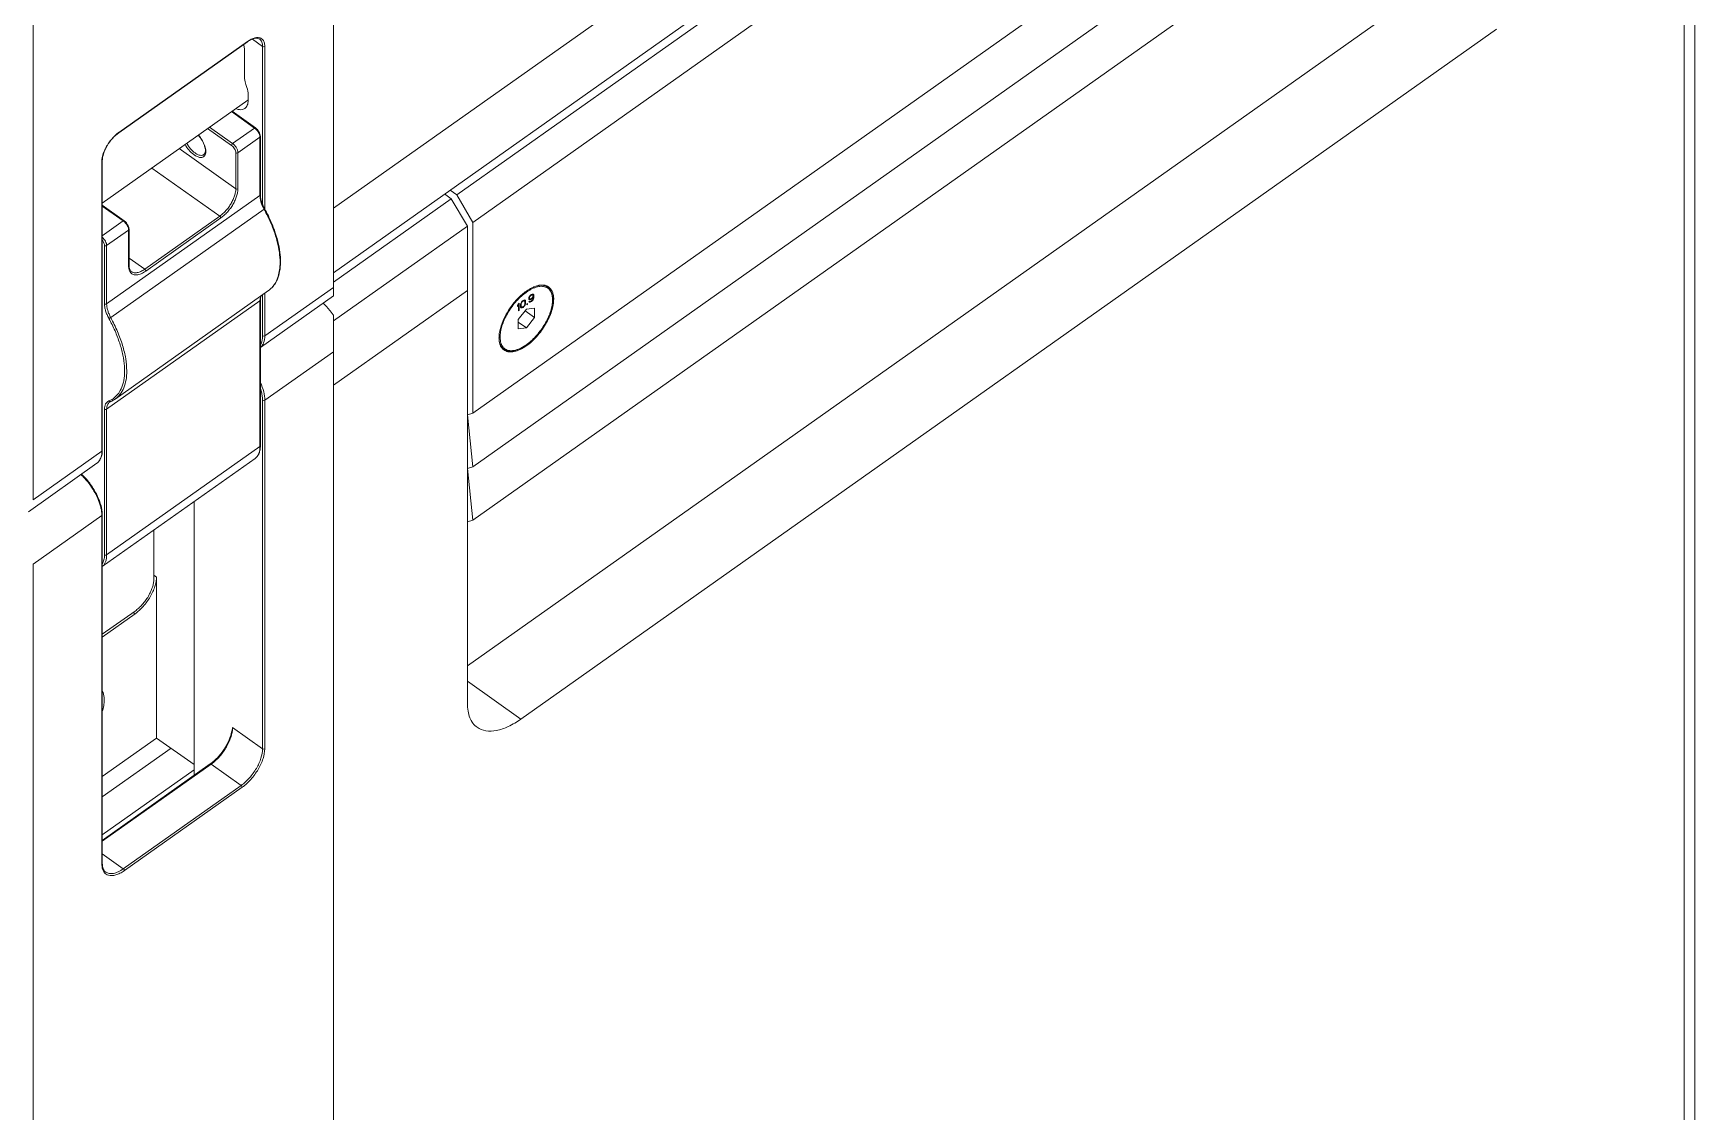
# Model space of a CAD drawing. Header units: millimetres. Extents: x 0 to 9253, y 0 to 2730.
# Drawn here: x 5356.2 to 5575.4, y 1367.4 to 1509.6 of the extents above; entities that cross this region are included whole.
import ezdxf

# ---------------------------------------------------------------- set-up
doc = ezdxf.new("R2010")
doc.units = ezdxf.units.MM
doc.layers.get('0').update_dxf_attribs({"lineweight": 13})

msp = doc.modelspace()

# ---------------------------------------------------------------- linework, layer by layer
at = {"color": 7, "linetype": 'Continuous'}
for p, q in [((5395.84, 1838.04), (5395.84, 1475)), ((5356.25, 1805.21), (5356.25, 1448.12)), ((5574.03, 1612.55), (5395.84, 1486.55)), ((5574.03, 1604.06), (5395.84, 1478.06)), ((5575.45, 1599.46), (5575.45, 1236.72)), ((5575.45, 1599.46), (5575.45, 1236.72)), ((5412.11, 1488.32), (5553.53, 1588.32)), ((5574.03, 1238.48), (5574.03, 1589.21)), ((5574.03, 1246.97), (5574.03, 1589.21)), ((5414.23, 1484.7), (5555.65, 1584.7)), ((5414.23, 1459.52), (5555.65, 1559.52)), ((5414.23, 1452.46), (5555.65, 1552.46)), ((5414.23, 1445.4), (5555.65, 1545.4)), ((5413.52, 1426.19), (5540.8, 1516.19)), ((5367.53, 1496.51), (5384.5, 1508.51)), ((5367.56, 1496.57), (5384.53, 1508.57)), ((5386.51, 1507.91), (5385.16, 1508.86)), ((5549.29, 1510.19), (5420.59, 1419.19)), ((5384.11, 1503.87), (5384.11, 1507.48)), ((5386.51, 1487.05), (5386.51, 1507.91)), ((5386.79, 1507.91), (5386.79, 1486.47)), ((5365.36, 1487.25), (5384.56, 1500.83)), ((5384.6, 1501.48), (5384.6, 1500.77)), ((5379.49, 1497.25), (5382.55, 1495.09)), ((5385.45, 1497.14), (5382.39, 1499.3)), ((5382.47, 1499.35), (5385.56, 1497.16)), ((5382.41, 1494.85), (5379.25, 1497.08)), ((5382.55, 1495.09), (5385.45, 1497.14)), ((5386.16, 1495.93), (5383.26, 1493.88)), ((5386.15, 1496.05), (5386.12, 1496.17)), ((5386.16, 1495.93), (5386.15, 1496.05)), ((5386.16, 1488.24), (5386.16, 1495.93)), ((5386.21, 1496.03), (5386.21, 1488.34)), ((5365.36, 1492.81), (5365.36, 1454.62)), ((5375.5, 1494.42), (5382.97, 1489.14)), ((5382.97, 1489.14), (5382.97, 1493.88)), ((5383.26, 1493.88), (5383.26, 1489.14)), ((5365.3, 1454.52), (5365.3, 1492.71)), ((5380.85, 1485.52), (5371.88, 1491.86)), ((5411.4, 1487.82), (5410.52, 1488.44)), ((5411.23, 1488.94), (5412.11, 1488.32)), ((5368.24, 1484.91), (5365.36, 1486.95)), ((5368.12, 1484.89), (5365.36, 1486.85)), ((5365.93, 1473.94), (5386.16, 1488.24)), ((5366.47, 1472.14), (5386.7, 1486.44)), ((5411.4, 1487.82), (5395.84, 1476.82)), ((5413.52, 1484.2), (5411.4, 1487.82)), ((5412.11, 1488.32), (5414.23, 1484.7)), ((5365.36, 1482.93), (5368.12, 1484.89)), ((5370.95, 1478.52), (5380.85, 1485.52)), ((5380.99, 1485.28), (5371.09, 1478.28)), ((5413.52, 1484.2), (5395.84, 1471.7)), ((5413.52, 1484.2), (5413.52, 1475.71)), ((5414.23, 1484.7), (5414.23, 1459.52)), ((5368.83, 1483.68), (5365.93, 1481.63)), ((5368.82, 1483.8), (5368.8, 1483.92)), ((5368.83, 1483.68), (5368.82, 1483.8)), ((5368.83, 1478.94), (5368.83, 1483.68)), ((5368.89, 1479.04), (5368.89, 1483.78)), ((5365.65, 1473.94), (5365.65, 1481.63)), ((5365.93, 1481.63), (5365.93, 1473.94)), ((5368.89, 1479.98), (5370.95, 1478.52)), ((5387.28, 1475.7), (5367.06, 1461.4)), ((5386.79, 1469.72), (5395.84, 1476.12)), ((5386.79, 1475.35), (5386.79, 1469.72)), ((5395.84, 1463.21), (5413.52, 1475.71)), ((5395.84, 1463.21), (5413.52, 1475.71)), ((5413.52, 1421.26), (5413.52, 1475.71)), ((5424.12, 1476.15), (5424.06, 1476.19)), ((5386.16, 1474.34), (5365.93, 1460.04)), ((5386.16, 1455.13), (5386.16, 1474.34)), ((5395.84, 1475), (5386.21, 1468.19)), ((5386.21, 1474.44), (5386.21, 1455.23)), ((5386.51, 1469.72), (5386.51, 1475.15)), ((5420.26, 1473.96), (5420.14, 1473.75)), ((5420.14, 1473.59), (5420.26, 1473.81)), ((5420.14, 1473.59), (5420.14, 1473.75)), ((5420.2, 1473.85), (5420.26, 1473.81)), ((5421.3, 1473.24), (5420.24, 1471.88)), ((5420.26, 1473.96), (5420.37, 1474.04)), ((5420.26, 1473.05), (5420.26, 1473.81)), ((5420.3, 1473.18), (5420.26, 1473.15)), ((5420.37, 1473.13), (5420.26, 1473.05)), ((5420.3, 1473.99), (5420.3, 1473.18)), ((5420.3, 1473.18), (5420.37, 1473.13)), ((5420.37, 1474.04), (5420.37, 1473.13)), ((5420.54, 1473.89), (5420.52, 1473.78)), ((5420.52, 1473.61), (5420.52, 1473.78)), ((5420.52, 1473.61), (5420.54, 1473.52)), ((5420.56, 1473.96), (5420.54, 1473.89)), ((5420.54, 1473.52), (5420.56, 1473.48)), ((5420.56, 1473.95), (5420.55, 1473.88)), ((5420.55, 1473.88), (5420.62, 1473.83)), ((5420.55, 1473.88), (5420.55, 1473.74)), ((5420.55, 1473.74), (5420.62, 1473.69)), ((5420.55, 1473.74), (5420.57, 1473.64)), ((5420.6, 1474.07), (5420.56, 1473.96)), ((5420.56, 1473.48), (5420.6, 1473.43)), ((5420.57, 1473.64), (5420.64, 1473.59)), ((5420.57, 1473.64), (5420.64, 1473.58)), ((5420.59, 1473.46), (5420.57, 1473.46)), ((5420.58, 1474), (5420.64, 1473.96)), ((5420.68, 1473.47), (5420.59, 1473.46)), ((5420.59, 1473.46), (5420.66, 1473.41)), ((5420.66, 1474.17), (5420.6, 1474.07)), ((5420.6, 1473.43), (5420.66, 1473.41)), ((5420.62, 1473.83), (5420.64, 1473.96)), ((5420.62, 1473.83), (5420.62, 1473.69)), ((5420.64, 1473.59), (5420.62, 1473.69)), ((5420.64, 1473.96), (5420.71, 1474.13)), ((5420.71, 1473.53), (5420.64, 1473.59)), ((5420.64, 1473.58), (5420.71, 1473.53)), ((5420.75, 1474.29), (5420.66, 1474.17)), ((5420.66, 1474.17), (5420.71, 1474.13)), ((5420.66, 1473.41), (5420.75, 1473.42)), ((5420.79, 1473.53), (5420.68, 1473.47)), ((5420.68, 1473.47), (5420.75, 1473.42)), ((5420.71, 1474.13), (5420.77, 1474.21)), ((5420.77, 1473.53), (5420.71, 1473.53)), ((5420.72, 1474.25), (5420.77, 1474.21)), ((5420.87, 1474.39), (5420.75, 1474.29)), ((5420.75, 1473.42), (5420.87, 1473.48)), ((5420.77, 1474.21), (5420.87, 1474.29)), ((5420.87, 1473.58), (5420.77, 1473.53)), ((5420.83, 1473.56), (5420.79, 1473.53)), ((5420.79, 1473.53), (5420.87, 1473.48)), ((5420.8, 1474.34), (5420.87, 1474.29)), ((5420.89, 1474.39), (5420.84, 1474.36)), ((5420.98, 1474.45), (5420.87, 1474.39)), ((5420.87, 1474.29), (5420.96, 1474.34)), ((5420.96, 1473.66), (5420.87, 1473.58)), ((5420.87, 1473.48), (5420.98, 1473.58)), ((5420.95, 1474.39), (5420.89, 1474.39)), ((5420.89, 1474.39), (5420.96, 1474.34)), ((5420.92, 1473.62), (5420.98, 1473.58)), ((5420.95, 1474.39), (5421.02, 1474.34)), ((5420.96, 1474.34), (5421.02, 1474.34)), ((5421.02, 1473.74), (5420.96, 1473.66)), ((5421.07, 1474.46), (5420.98, 1474.45)), ((5420.98, 1473.58), (5421.07, 1473.71)), ((5421.02, 1474.34), (5421.09, 1474.28)), ((5421.09, 1473.91), (5421.02, 1473.74)), ((5421.02, 1473.74), (5421.07, 1473.71)), ((5421.13, 1474.44), (5421.07, 1474.46)), ((5421.07, 1473.85), (5421.13, 1473.8)), ((5421.07, 1473.71), (5421.13, 1473.8)), ((5421.09, 1474.46), (5421.1, 1474.44)), ((5421.09, 1474.28), (5421.11, 1474.18)), ((5421.11, 1474.04), (5421.09, 1473.91)), ((5421.1, 1474.44), (5421.17, 1474.39)), ((5421.1, 1474.44), (5421.12, 1474.4)), ((5421.12, 1474.03), (5421.1, 1473.97)), ((5421.1, 1473.96), (5421.17, 1473.91)), ((5421.11, 1474.04), (5421.11, 1474.18)), ((5421.12, 1474.4), (5421.19, 1474.35)), ((5421.12, 1474.4), (5421.14, 1474.31)), ((5421.14, 1474.14), (5421.12, 1474.03)), ((5421.12, 1474.03), (5421.19, 1473.98)), ((5421.17, 1474.39), (5421.13, 1474.44)), ((5421.13, 1473.8), (5421.17, 1473.91)), ((5421.14, 1474.31), (5421.21, 1474.26)), ((5421.14, 1474.31), (5421.14, 1474.14)), ((5421.14, 1474.14), (5421.21, 1474.09)), ((5421.19, 1474.35), (5421.17, 1474.39)), ((5421.17, 1473.91), (5421.19, 1473.98)), ((5421.21, 1474.26), (5421.19, 1474.35)), ((5421.19, 1473.98), (5421.21, 1474.09)), ((5421.21, 1474.26), (5421.21, 1474.09)), ((5422.36, 1473.38), (5421.3, 1473.24)), ((5421.36, 1473.93), (5421.45, 1473.99)), ((5421.36, 1473.83), (5421.36, 1473.93)), ((5421.45, 1473.9), (5421.36, 1473.83)), ((5421.38, 1473.95), (5421.45, 1473.9)), ((5421.45, 1473.99), (5421.45, 1473.9)), ((5421.64, 1474.79), (5421.61, 1474.66)), ((5421.61, 1474.59), (5421.61, 1474.66)), ((5421.61, 1474.59), (5421.64, 1474.52)), ((5421.63, 1474.74), (5421.63, 1474.72)), ((5421.63, 1474.72), (5421.7, 1474.67)), ((5421.63, 1474.72), (5421.65, 1474.68)), ((5421.7, 1474.91), (5421.64, 1474.79)), ((5421.64, 1474.76), (5421.7, 1474.71)), ((5421.73, 1474.54), (5421.64, 1474.53)), ((5421.64, 1474.52), (5421.7, 1474.48)), ((5421.64, 1474.24), (5421.74, 1474.31)), ((5421.64, 1474.24), (5421.66, 1474.2)), ((5421.65, 1474.68), (5421.72, 1474.63)), ((5421.65, 1474.68), (5421.69, 1474.65)), ((5421.66, 1474.82), (5421.72, 1474.78)), ((5421.75, 1474.22), (5421.66, 1474.21)), ((5421.66, 1474.2), (5421.72, 1474.16)), ((5421.69, 1474.65), (5421.76, 1474.6)), ((5421.8, 1475.03), (5421.7, 1474.91)), ((5421.7, 1474.91), (5421.76, 1474.87)), ((5421.7, 1474.71), (5421.72, 1474.78)), ((5421.7, 1474.71), (5421.7, 1474.67)), ((5421.72, 1474.63), (5421.7, 1474.67)), ((5421.7, 1474.48), (5421.8, 1474.49)), ((5421.72, 1474.78), (5421.76, 1474.87)), ((5421.76, 1474.6), (5421.72, 1474.63)), ((5421.72, 1474.16), (5421.82, 1474.17)), ((5421.82, 1474.59), (5421.73, 1474.54)), ((5421.73, 1474.54), (5421.8, 1474.49)), ((5421.78, 1474.28), (5421.74, 1474.31)), ((5421.84, 1474.27), (5421.75, 1474.22)), ((5421.75, 1474.22), (5421.82, 1474.17)), ((5421.76, 1474.99), (5421.82, 1474.95)), ((5421.76, 1474.87), (5421.82, 1474.95)), ((5421.82, 1474.6), (5421.76, 1474.6)), ((5421.83, 1474.28), (5421.78, 1474.28)), ((5421.89, 1475.12), (5421.8, 1475.03)), ((5421.8, 1474.49), (5421.89, 1474.54)), ((5421.82, 1475.05), (5421.87, 1475.01)), ((5421.82, 1474.95), (5421.87, 1475.01)), ((5421.87, 1474.62), (5421.82, 1474.6)), ((5421.86, 1474.62), (5421.82, 1474.59)), ((5421.82, 1474.59), (5421.89, 1474.54)), ((5421.82, 1474.17), (5421.91, 1474.22)), ((5421.89, 1474.3), (5421.83, 1474.28)), ((5421.88, 1474.3), (5421.84, 1474.27)), ((5421.84, 1474.27), (5421.91, 1474.22)), ((5422.01, 1475.1), (5421.87, 1475.01)), ((5421.87, 1474.62), (5422.01, 1474.71)), ((5421.89, 1475.12), (5421.99, 1475.18)), ((5421.99, 1474.6), (5421.89, 1474.54)), ((5421.89, 1474.3), (5422.01, 1474.38)), ((5421.99, 1474.27), (5421.91, 1474.22)), ((5421.92, 1474.65), (5421.99, 1474.6)), ((5421.92, 1474.32), (5421.99, 1474.27)), ((5421.99, 1475.17), (5421.94, 1475.15)), ((5421.94, 1475.15), (5422.01, 1475.1)), ((5422.08, 1475.23), (5421.99, 1475.18)), ((5422.05, 1475.17), (5421.99, 1475.17)), ((5421.99, 1475.17), (5422.06, 1475.12)), ((5421.99, 1474.6), (5422.08, 1474.69)), ((5421.99, 1474.27), (5422.08, 1474.36)), ((5422.01, 1475.1), (5422.06, 1475.12)), ((5422.06, 1474.77), (5422.01, 1474.71)), ((5422.06, 1474.44), (5422.01, 1474.38)), ((5422.02, 1474.73), (5422.08, 1474.69)), ((5422.02, 1474.4), (5422.08, 1474.36)), ((5422.05, 1475.17), (5422.12, 1475.12)), ((5422.06, 1475.12), (5422.12, 1475.12)), ((5422.12, 1474.85), (5422.06, 1474.77)), ((5422.12, 1474.52), (5422.06, 1474.44)), ((5422.18, 1475.24), (5422.08, 1475.23)), ((5422.08, 1474.69), (5422.2, 1474.85)), ((5422.08, 1474.36), (5422.18, 1474.48)), ((5422.12, 1475.12), (5422.16, 1475.09)), ((5422.16, 1474.94), (5422.12, 1474.85)), ((5422.16, 1474.61), (5422.12, 1474.52)), ((5422.12, 1474.52), (5422.18, 1474.48)), ((5422.14, 1474.89), (5422.2, 1474.85)), ((5422.16, 1475.09), (5422.18, 1475.05)), ((5422.18, 1475.01), (5422.16, 1474.94)), ((5422.18, 1474.68), (5422.16, 1474.61)), ((5422.17, 1475.24), (5422.2, 1475.18)), ((5422.17, 1474.65), (5422.23, 1474.6)), ((5422.23, 1475.2), (5422.18, 1475.24)), ((5422.18, 1475.01), (5422.18, 1475.05)), ((5422.2, 1474.81), (5422.18, 1474.68)), ((5422.2, 1474.78), (5422.18, 1474.71)), ((5422.18, 1474.48), (5422.23, 1474.6)), ((5422.2, 1475.18), (5422.27, 1475.13)), ((5422.2, 1475.18), (5422.22, 1475.06)), ((5422.22, 1474.93), (5422.2, 1474.78)), ((5422.2, 1474.81), (5422.2, 1474.85)), ((5422.2, 1474.78), (5422.27, 1474.73)), ((5422.22, 1475.06), (5422.29, 1475.01)), ((5422.22, 1475.06), (5422.22, 1474.93)), ((5422.22, 1474.93), (5422.29, 1474.88)), ((5422.27, 1475.13), (5422.23, 1475.2)), ((5422.23, 1474.6), (5422.27, 1474.73)), ((5422.29, 1475.01), (5422.27, 1475.13)), ((5422.27, 1474.73), (5422.29, 1474.88)), ((5422.29, 1475.01), (5422.29, 1474.88)), ((5422.36, 1473.38), (5422.36, 1472.16)), ((5395.84, 1472.46), (5395.84, 1109.42)), ((5395.84, 1472.46), (5395.84, 1109.42)), ((5420.24, 1470.66), (5420.24, 1471.88)), ((5420.24, 1471.54), (5421.3, 1470.79)), ((5421.13, 1473.03), (5422.36, 1472.16)), ((5421.3, 1470.79), (5422.36, 1472.16)), ((5420.24, 1470.66), (5421.3, 1470.79)), ((5395.84, 1467.63), (5386.79, 1461.23)), ((5418.34, 1467.99), (5418.28, 1468.03)), ((5365.65, 1440.83), (5365.65, 1460.04)), ((5365.93, 1460.04), (5365.93, 1440.83)), ((5386.51, 1415.27), (5386.51, 1461.23)), ((5386.79, 1415.27), (5386.79, 1461.23)), ((5414.23, 1459.52), (5413.52, 1459.32)), ((5413.52, 1459.32), (5414.23, 1452.46)), ((5356.25, 1448.12), (5365.3, 1454.52)), ((5385.51, 1453.54), (5365.36, 1439.29)), ((5365.93, 1440.83), (5386.16, 1455.13)), ((5364.65, 1452.94), (5355.6, 1446.54)), ((5414.23, 1452.46), (5413.52, 1452.25)), ((5413.52, 1452.25), (5414.23, 1445.4)), ((5377.46, 1447.85), (5377.46, 1411.75)), ((5365.3, 1446.03), (5356.25, 1439.63)), ((5365.3, 1400.07), (5365.3, 1446.03)), ((5365.36, 1400.17), (5365.36, 1446.13)), ((5414.23, 1445.4), (5413.52, 1445.19)), ((5372.16, 1444.1), (5372.16, 1437.65)), ((5356.25, 1439.63), (5356.25, 1082.54)), ((5356.25, 1439.63), (5356.25, 1082.54)), ((5372.16, 1438.15), (5372.51, 1437.9)), ((5372.51, 1416.69), (5372.51, 1437.9)), ((5369.68, 1433.43), (5365.36, 1430.37)), ((5365.36, 1430.01), (5369.68, 1433.07)), ((5369.68, 1433.07), (5369.43, 1433.25)), ((5413.52, 1424.19), (5420.59, 1419.19)), ((5372.51, 1416.69), (5365.36, 1411.63)), ((5372.51, 1416.69), (5377.46, 1413.19)), ((5382.55, 1418.07), (5386.51, 1415.27)), ((5374.43, 1415.33), (5365.36, 1408.92)), ((5379.61, 1413.27), (5365.36, 1403.19)), ((5379.72, 1413.24), (5365.36, 1403.08)), ((5365.36, 1403.92), (5377.46, 1412.48)), ((5379.72, 1413.24), (5383.68, 1410.44)), ((5368.12, 1399.44), (5383.68, 1410.44)), ((5368.27, 1399.2), (5383.82, 1410.2)), ((5365.36, 1401.4), (5368.12, 1399.44))]:
    msp.add_line(p, q, dxfattribs=at)
for centre, radius, start, end in [((5384.65, 1496.01), 1.39, 51.5287, 54.6815), ((5384.56, 1495.9), 1.53, 49.1041, 51.528), ((5367.64, 1492.71), 2.34, 177.5332, 179.9788), ((5379.05, 1495.85), 2.75, 234.7268, 237.1111), ((5379.05, 1495.89), 2.5, 234.7268, 237.1111), ((5391.63, 1489.14), 5.62, 208.3335, 208.7004), ((5367.32, 1483.76), 1.39, 51.5287, 54.6815), ((5367.24, 1483.65), 1.53, 49.1041, 51.528), ((5369.77, 1478.63), 0.879, 216.2518, 219.8854), ((5385.58, 1478.11), 2.95, 305.2697, 312.1332), ((5385.53, 1478.16), 3.02, 312.1387, 316.4362), ((5385.47, 1478.21), 3.1, 316.4328, 319.191), ((5425, 1470.24), 6.41, 123.4963, 126.9462), ((5423.88, 1472.41), 4.09, 112.2996, 113.5843), ((5423.31, 1475.12), 1.31, 65.2393, 66.982), ((5423.32, 1475.15), 1.27, 59.8032, 65.2587), ((5423.33, 1475.17), 1.25, 54.7383, 59.7998), ((5423.39, 1475.13), 1.25, 54.7342, 58.0348), ((5423.11, 1475.35), 1.33, 41.6923, 44.0033), ((5423.42, 1475.01), 1.23, 47.9868, 56.8574), ((5423.09, 1475.33), 1.37, 38.8292, 41.6887), ((5423.02, 1475.27), 1.45, 31.9349, 38.7796), ((5388.18, 1474.34), 2.02, 177.0616, 180.0123), ((5388.65, 1467.76), 8.58, 45.1255, 47.0873), ((5421.33, 1474.47), 3.44, 359.9994, 0.4593), ((5421.44, 1469.47), 3.74, 177.6256, 179.9808), ((5421.27, 1469.57), 3.44, 179.9994, 180.4593), ((5418.76, 1469.19), 1.33, 243.4058, 247.4692), ((5419.11, 1468.91), 1.3, 224.4256, 230.4894), ((5419.07, 1469.01), 1.26, 227.9788, 234.7199), ((5418.78, 1469.23), 1.37, 247.4674, 250.4651), ((5419.09, 1468.9), 1.28, 230.5033, 234.7481), ((5418.79, 1469.27), 1.41, 250.4682, 253.68), ((5419.11, 1469.08), 1.34, 234.7628, 243.3431), ((5419.1, 1468.9), 1.28, 234.7541, 239.3231), ((5419.18, 1469.02), 1.23, 227.9868, 236.8574), ((5418.81, 1469.33), 1.47, 253.6865, 257.1141), ((5384.78, 1454.57), 1.26, 305.2726, 312.2107), ((5356.61, 1445.07), 8.7, 44.0928, 47.1254)]:
    msp.add_arc(centre, radius, start, end, dxfattribs=at)
for points, knots in [([(5384.11, 1507.48), (5384.11, 1507.54), (5384.1, 1507.77), (5384.06, 1507.99), (5384.02, 1508.16)], [0, 0, 0, 0, 0.233893, 1, 1, 1, 1]), ([(5384.83, 1508.71), (5384.8, 1508.7), (5384.69, 1508.63), (5384.58, 1508.56), (5384.5, 1508.51)], [0, 0, 0, 0, 0.241421, 1, 1, 1, 1]), ([(5384.5, 1508.51), (5384.51, 1508.51), (5384.53, 1508.53), (5384.53, 1508.55), (5384.53, 1508.57)], [0, 0, 0, 0, 0.221722, 1, 1, 1, 1]), ([(5384.89, 1508.79), (5384.86, 1508.78), (5384.74, 1508.71), (5384.62, 1508.63), (5384.53, 1508.57)], [0, 0, 0, 0, 0.242417, 1, 1, 1, 1]), ([(5386.12, 1508.86), (5386.05, 1508.9), (5385.88, 1508.98), (5385.57, 1508.98), (5385.21, 1508.9), (5384.96, 1508.78), (5384.83, 1508.71)], [0, 0, 0, 0, 0.18402, 0.403585, 0.675132, 1, 1, 1, 1]), ([(5385.56, 1509.05), (5385.5, 1509.04), (5385.27, 1508.98), (5385.05, 1508.88), (5384.89, 1508.79)], [0, 0, 0, 0, 0.229867, 1, 1, 1, 1]), ([(5386.79, 1507.91), (5386.79, 1508.09), (5386.75, 1508.44), (5386.5, 1508.88), (5386.05, 1509.1), (5385.72, 1509.08), (5385.56, 1509.05)], [0, 0, 0, 0, 0.283787, 0.51903, 0.742668, 1, 1, 1, 1]), ([(5386.51, 1507.91), (5386.51, 1508.1), (5386.47, 1508.46), (5386.25, 1508.76), (5386.12, 1508.86)], [0, 0, 0, 0, 0.549675, 1, 1, 1, 1]), ([(5384.34, 1502.73), (5384.3, 1502.83), (5384.18, 1503.2), (5384.11, 1503.59), (5384.11, 1503.87)], [0, 0, 0, 0, 0.274049, 1, 1, 1, 1]), ([(5384.6, 1501.48), (5384.6, 1501.57), (5384.57, 1502), (5384.46, 1502.42), (5384.34, 1502.73)], [0, 0, 0, 0, 0.225319, 1, 1, 1, 1]), ([(5382.97, 1499.7), (5383.19, 1499.61), (5383.51, 1499.53), (5383.93, 1499.59), (5384.1, 1499.67), (5384.17, 1499.73)], [0, 0, 0, 0, 0.550537, 0.783193, 1, 1, 1, 1]), ([(5384.17, 1499.73), (5384.31, 1499.83), (5384.55, 1500.16), (5384.6, 1500.56), (5384.6, 1500.77)], [0, 0, 0, 0, 0.450426, 1, 1, 1, 1]), ([(5385.45, 1497.14), (5385.46, 1497.15), (5385.48, 1497.16), (5385.51, 1497.17), (5385.54, 1497.17), (5385.56, 1497.16), (5385.56, 1497.16)], [0, 0, 0, 0, 0.31177, 0.580002, 0.804315, 1, 1, 1, 1]), ([(5367.53, 1496.51), (5367.23, 1496.29), (5366.65, 1495.76), (5365.97, 1494.81), (5365.5, 1493.82), (5365.36, 1493.12), (5365.36, 1492.81)], [0, 0, 0, 0, 0.254192, 0.527093, 0.785792, 1, 1, 1, 1]), ([(5366.53, 1495.59), (5366.42, 1495.47), (5366.03, 1494.95), (5365.71, 1494.36), (5365.54, 1493.91)], [0, 0, 0, 0, 0.255588, 1, 1, 1, 1]), ([(5367.2, 1496.29), (5367.14, 1496.23), (5366.9, 1496.02), (5366.68, 1495.78), (5366.53, 1495.59)], [0, 0, 0, 0, 0.243052, 1, 1, 1, 1]), ([(5367.56, 1496.57), (5367.53, 1496.55), (5367.41, 1496.46), (5367.29, 1496.36), (5367.2, 1496.29)], [0, 0, 0, 0, 0.24329, 1, 1, 1, 1]), ([(5367.56, 1496.57), (5367.56, 1496.56), (5367.56, 1496.54), (5367.55, 1496.52), (5367.53, 1496.51)], [0, 0, 0, 0, 0.292535, 1, 1, 1, 1]), ([(5376.28, 1494.98), (5376.43, 1494.7), (5376.69, 1494.31), (5377.11, 1493.88), (5377.34, 1493.69), (5377.46, 1493.61)], [0, 0, 0, 0, 0.514576, 0.765262, 1, 1, 1, 1]), ([(5376.51, 1495.14), (5376.64, 1494.88), (5376.89, 1494.51), (5377.28, 1494.1), (5377.49, 1493.92), (5377.6, 1493.85)], [0, 0, 0, 0, 0.513966, 0.765058, 1, 1, 1, 1]), ([(5378, 1496.19), (5378.11, 1496.08), (5378.31, 1495.84), (5378.56, 1495.44), (5378.76, 1495.04), (5378.89, 1494.65), (5378.96, 1494.3), (5378.96, 1494.03), (5378.92, 1493.86), (5378.87, 1493.76), (5378.82, 1493.68), (5378.78, 1493.64), (5378.75, 1493.63)], [0, 0, 0, 0, 0.162745, 0.326409, 0.484147, 0.629431, 0.756397, 0.860267, 0.902882, 0.939574, 0.971346, 1, 1, 1, 1]), ([(5378.92, 1493.59), (5379, 1493.75), (5379.03, 1494.05), (5378.98, 1494.45), (5378.88, 1494.81), (5378.73, 1495.17), (5378.47, 1495.66), (5378.21, 1496), (5378.02, 1496.21)], [0, 0, 0, 0, 0.184564, 0.298422, 0.425253, 0.5625, 0.706753, 1, 1, 1, 1]), ([(5382.41, 1494.85), (5382.41, 1494.87), (5382.42, 1494.91), (5382.46, 1495), (5382.51, 1495.06), (5382.55, 1495.09)], [0, 0, 0, 0, 0.218266, 0.476673, 1, 1, 1, 1]), ([(5382.55, 1495.09), (5382.65, 1495.02), (5382.84, 1494.84), (5383.06, 1494.54), (5383.19, 1494.26), (5383.25, 1494.03), (5383.26, 1493.93), (5383.26, 1493.88)], [0, 0, 0, 0, 0.253534, 0.524315, 0.78182, 0.897195, 1, 1, 1, 1]), ([(5386.21, 1496.03), (5386.21, 1496.13), (5386.17, 1496.35), (5386.03, 1496.65), (5385.83, 1496.94), (5385.66, 1497.09), (5385.56, 1497.16)], [0, 0, 0, 0, 0.227808, 0.482521, 0.747686, 1, 1, 1, 1]), ([(5386.12, 1496.17), (5386.1, 1496.25), (5386.04, 1496.42), (5385.91, 1496.65), (5385.75, 1496.86), (5385.63, 1496.99), (5385.56, 1497.05)], [0, 0, 0, 0, 0.235921, 0.490549, 0.749978, 1, 1, 1, 1]), ([(5386.21, 1496.03), (5386.21, 1496.01), (5386.2, 1495.97), (5386.17, 1495.94), (5386.16, 1495.93)], [0, 0, 0, 0, 0.471076, 1, 1, 1, 1]), ([(5365.54, 1493.91), (5365.51, 1493.81), (5365.39, 1493.46), (5365.31, 1493.08), (5365.3, 1492.81)], [0, 0, 0, 0, 0.271007, 1, 1, 1, 1]), ([(5365.36, 1492.81), (5365.36, 1492.78), (5365.34, 1492.74), (5365.31, 1492.71), (5365.3, 1492.71)], [0, 0, 0, 0, 0.724037, 1, 1, 1, 1]), ([(5377.55, 1493.54), (5377.69, 1493.45), (5377.9, 1493.34), (5378.19, 1493.26), (5378.38, 1493.25), (5378.56, 1493.27), (5378.71, 1493.34), (5378.83, 1493.45), (5378.89, 1493.54), (5378.92, 1493.59)], [0, 0, 0, 0, 0.315956, 0.452334, 0.574748, 0.685729, 0.789611, 0.8923, 1, 1, 1, 1]), ([(5377.69, 1493.79), (5377.79, 1493.72), (5377.98, 1493.62), (5378.27, 1493.53), (5378.5, 1493.52), (5378.66, 1493.57), (5378.72, 1493.61), (5378.75, 1493.63)], [0, 0, 0, 0, 0.308741, 0.574428, 0.799581, 0.901573, 1, 1, 1, 1]), ([(5382.41, 1494.85), (5382.49, 1494.79), (5382.64, 1494.65), (5382.81, 1494.41), (5382.94, 1494.15), (5382.97, 1493.96), (5382.97, 1493.88)], [0, 0, 0, 0, 0.253701, 0.524646, 0.782308, 1, 1, 1, 1]), ([(5380.85, 1485.52), (5381, 1485.62), (5381.28, 1485.85), (5381.68, 1486.25), (5382.04, 1486.7), (5382.36, 1487.19), (5382.62, 1487.69), (5382.82, 1488.2), (5382.94, 1488.68), (5382.97, 1488.99), (5382.97, 1489.14)], [0, 0, 0, 0, 0.122837, 0.253629, 0.388777, 0.524463, 0.656785, 0.782079, 0.897247, 1, 1, 1, 1]), ([(5380.99, 1485.28), (5381.15, 1485.39), (5381.45, 1485.63), (5381.87, 1486.06), (5382.26, 1486.54), (5382.6, 1487.06), (5382.88, 1487.6), (5383.09, 1488.13), (5383.22, 1488.65), (5383.26, 1488.98), (5383.26, 1489.14)], [0, 0, 0, 0, 0.122834, 0.253625, 0.388772, 0.524457, 0.656778, 0.782073, 0.897244, 1, 1, 1, 1]), ([(5386.16, 1488.24), (5386.17, 1488.25), (5386.2, 1488.28), (5386.21, 1488.32), (5386.21, 1488.34)], [0, 0, 0, 0, 0.528924, 1, 1, 1, 1]), ([(5386.68, 1486.48), (5386.52, 1486.77), (5386.33, 1487.22), (5386.18, 1487.82), (5386.16, 1488.1), (5386.16, 1488.24)], [0, 0, 0, 0, 0.540191, 0.782291, 1, 1, 1, 1]), ([(5386.21, 1488.34), (5386.21, 1488.2), (5386.24, 1487.91), (5386.35, 1487.46), (5386.53, 1486.99), (5386.68, 1486.68), (5386.77, 1486.52)], [0, 0, 0, 0, 0.212898, 0.454268, 0.718792, 1, 1, 1, 1]), ([(5386.7, 1486.44), (5386.72, 1486.46), (5386.74, 1486.48), (5386.76, 1486.5), (5386.77, 1486.52), (5386.77, 1486.52)], [0, 0, 0, 0, 0.685346, 0.887959, 1, 1, 1, 1]), ([(5387.34, 1485.17), (5387.29, 1485.28), (5387.09, 1485.71), (5386.87, 1486.13), (5386.7, 1486.44)], [0, 0, 0, 0, 0.24746, 1, 1, 1, 1]), ([(5387.43, 1485.21), (5387.37, 1485.32), (5387.17, 1485.76), (5386.94, 1486.2), (5386.77, 1486.52)], [0, 0, 0, 0, 0.247434, 1, 1, 1, 1]), ([(5368.12, 1484.89), (5368.14, 1484.9), (5368.16, 1484.91), (5368.19, 1484.92), (5368.22, 1484.92), (5368.23, 1484.91), (5368.24, 1484.91)], [0, 0, 0, 0, 0.31177, 0.580002, 0.804315, 1, 1, 1, 1]), ([(5368.24, 1484.91), (5368.33, 1484.84), (5368.5, 1484.69), (5368.71, 1484.4), (5368.85, 1484.1), (5368.89, 1483.88), (5368.89, 1483.78)], [0, 0, 0, 0, 0.252325, 0.517493, 0.772203, 1, 1, 1, 1]), ([(5368.8, 1483.92), (5368.78, 1484), (5368.72, 1484.17), (5368.59, 1484.4), (5368.43, 1484.61), (5368.3, 1484.74), (5368.24, 1484.8)], [0, 0, 0, 0, 0.235921, 0.490549, 0.749978, 1, 1, 1, 1]), ([(5380.99, 1485.28), (5380.99, 1485.3), (5380.98, 1485.34), (5380.94, 1485.43), (5380.89, 1485.49), (5380.85, 1485.52)], [0, 0, 0, 0, 0.218267, 0.476674, 1, 1, 1, 1]), ([(5387.28, 1475.7), (5387.41, 1475.79), (5387.65, 1475.99), (5388.08, 1476.47), (5388.5, 1477.22), (5388.8, 1478.27), (5388.9, 1479.48), (5388.81, 1480.8), (5388.53, 1482.23), (5388.07, 1483.72), (5387.66, 1484.71), (5387.43, 1485.21)], [0, 0, 0, 0, 0.045794, 0.0922, 0.189113, 0.295028, 0.412453, 0.542383, 0.684553, 0.837718, 1, 1, 1, 1]), ([(5388.81, 1479.41), (5388.81, 1479.85), (5388.74, 1480.78), (5388.45, 1482.19), (5387.98, 1483.68), (5387.57, 1484.67), (5387.34, 1485.17)], [0, 0, 0, 0, 0.220584, 0.462541, 0.723493, 1, 1, 1, 1]), ([(5365.36, 1482.73), (5365.44, 1482.66), (5365.59, 1482.49), (5365.77, 1482.21), (5365.9, 1481.92), (5365.93, 1481.72), (5365.93, 1481.63)], [0, 0, 0, 0, 0.26403, 0.533783, 0.785643, 1, 1, 1, 1]), ([(5365.36, 1482.34), (5365.44, 1482.23), (5365.55, 1482.05), (5365.63, 1481.8), (5365.65, 1481.69), (5365.65, 1481.63)], [0, 0, 0, 0, 0.541476, 0.786907, 1, 1, 1, 1]), ([(5368.89, 1483.78), (5368.89, 1483.76), (5368.88, 1483.72), (5368.85, 1483.69), (5368.83, 1483.68)], [0, 0, 0, 0, 0.471076, 1, 1, 1, 1]), ([(5368.83, 1478.94), (5368.85, 1478.95), (5368.88, 1478.98), (5368.89, 1479.02), (5368.89, 1479.04)], [0, 0, 0, 0, 0.528924, 1, 1, 1, 1]), ([(5368.83, 1478.94), (5368.83, 1478.86), (5368.84, 1478.7), (5368.89, 1478.42), (5368.98, 1478.22), (5369.06, 1478.11)], [0, 0, 0, 0, 0.281669, 0.541105, 1, 1, 1, 1]), ([(5368.89, 1479.04), (5368.89, 1478.94), (5368.9, 1478.76), (5368.97, 1478.51), (5369.07, 1478.32), (5369.17, 1478.23), (5369.22, 1478.19)], [0, 0, 0, 0, 0.310206, 0.574654, 0.799987, 1, 1, 1, 1]), ([(5369.09, 1478.07), (5369.14, 1478.01), (5369.25, 1477.91), (5369.45, 1477.81), (5369.68, 1477.76), (5369.93, 1477.77), (5370.21, 1477.82), (5370.61, 1477.97), (5370.9, 1478.14), (5371.09, 1478.28)], [0, 0, 0, 0, 0.099154, 0.198469, 0.303127, 0.417252, 0.543398, 0.682767, 1, 1, 1, 1]), ([(5369.22, 1478.19), (5369.27, 1478.16), (5369.38, 1478.1), (5369.56, 1478.05), (5369.77, 1478.04), (5370.07, 1478.07), (5370.49, 1478.22), (5370.79, 1478.41), (5370.95, 1478.52)], [0, 0, 0, 0, 0.096353, 0.196653, 0.304221, 0.421374, 0.688435, 1, 1, 1, 1]), ([(5370.95, 1478.52), (5370.99, 1478.49), (5371.04, 1478.43), (5371.09, 1478.34), (5371.09, 1478.3), (5371.09, 1478.28)], [0, 0, 0, 0, 0.523326, 0.781733, 1, 1, 1, 1]), ([(5387.82, 1476.19), (5387.99, 1476.38), (5388.28, 1476.82), (5388.59, 1477.58), (5388.77, 1478.47), (5388.81, 1479.09), (5388.81, 1479.41)], [0, 0, 0, 0, 0.220192, 0.457152, 0.716155, 1, 1, 1, 1]), ([(5417.83, 1469.57), (5417.83, 1469.68), (5417.85, 1469.92), (5417.91, 1470.41), (5418.07, 1471.06), (5418.38, 1471.86), (5418.79, 1472.66), (5419.28, 1473.44), (5419.85, 1474.16), (5420.47, 1474.82), (5420.92, 1475.2), (5421.15, 1475.37)], [0, 0, 0, 0, 0.049659, 0.102523, 0.217022, 0.341524, 0.473121, 0.608401, 0.743706, 0.875378, 1, 1, 1, 1]), ([(5421.31, 1475.63), (5420.91, 1475.35), (5420.14, 1474.67), (5419.15, 1473.47), (5418.36, 1472.13), (5417.99, 1471.17), (5417.87, 1470.7)], [0, 0, 0, 0, 0.241612, 0.501403, 0.760471, 1, 1, 1, 1]), ([(5422.24, 1476.17), (5422.16, 1476.13), (5421.84, 1475.98), (5421.54, 1475.79), (5421.31, 1475.63)], [0, 0, 0, 0, 0.235975, 1, 1, 1, 1]), ([(5421.46, 1475.59), (5421.59, 1475.68), (5421.83, 1475.83), (5422.21, 1476.01), (5422.57, 1476.15), (5422.92, 1476.24), (5423.26, 1476.27), (5423.56, 1476.25), (5423.85, 1476.18), (5424.01, 1476.1), (5424.09, 1476.05)], [0, 0, 0, 0, 0.159237, 0.308339, 0.446786, 0.574519, 0.692059, 0.800643, 0.902335, 1, 1, 1, 1]), ([(5423.45, 1476.43), (5423.37, 1476.44), (5422.98, 1476.42), (5422.6, 1476.31), (5422.33, 1476.2)], [0, 0, 0, 0, 0.226753, 1, 1, 1, 1]), ([(5422.6, 1476.3), (5422.73, 1476.33), (5423, 1476.39), (5423.39, 1476.41), (5423.75, 1476.35), (5423.96, 1476.25), (5424.06, 1476.19)], [0, 0, 0, 0, 0.283992, 0.541391, 0.777304, 1, 1, 1, 1]), ([(5423.82, 1476.32), (5423.75, 1476.35), (5423.62, 1476.4), (5423.48, 1476.42), (5423.4, 1476.43)], [0, 0, 0, 0, 0.489756, 1, 1, 1, 1]), ([(5423.45, 1476.43), (5423.56, 1476.41), (5423.77, 1476.36), (5423.97, 1476.25), (5424.06, 1476.19)], [0, 0, 0, 0, 0.5083, 1, 1, 1, 1]), ([(5423.85, 1476.37), (5423.82, 1476.38), (5423.69, 1476.41), (5423.55, 1476.43), (5423.45, 1476.43)], [0, 0, 0, 0, 0.242501, 1, 1, 1, 1]), ([(5424.24, 1476.18), (5424.21, 1476.2), (5424.09, 1476.28), (5423.95, 1476.34), (5423.85, 1476.37)], [0, 0, 0, 0, 0.247127, 1, 1, 1, 1]), ([(5424.12, 1476.15), (5424.17, 1476.11), (5424.28, 1476.02), (5424.41, 1475.87), (5424.53, 1475.69), (5424.66, 1475.42), (5424.77, 1475.02), (5424.79, 1474.69), (5424.79, 1474.52)], [0, 0, 0, 0, 0.110975, 0.223412, 0.338896, 0.458755, 0.715402, 1, 1, 1, 1]), ([(5424.91, 1474.57), (5424.91, 1474.74), (5424.88, 1475.07), (5424.76, 1475.53), (5424.55, 1475.91), (5424.35, 1476.11), (5424.24, 1476.18)], [0, 0, 0, 0, 0.289641, 0.548348, 0.781427, 1, 1, 1, 1]), ([(5424.24, 1475.93), (5424.28, 1475.89), (5424.36, 1475.81), (5424.51, 1475.62), (5424.64, 1475.33), (5424.74, 1474.93), (5424.76, 1474.65), (5424.76, 1474.5)], [0, 0, 0, 0, 0.108516, 0.219746, 0.454832, 0.713498, 1, 1, 1, 1]), ([(5365.65, 1473.94), (5365.65, 1473.79), (5365.68, 1473.48), (5365.79, 1473.01), (5365.98, 1472.52), (5366.14, 1472.19), (5366.23, 1472.02)], [0, 0, 0, 0, 0.217279, 0.459237, 0.721976, 1, 1, 1, 1]), ([(5365.93, 1473.94), (5365.93, 1473.8), (5365.96, 1473.51), (5366.07, 1473.07), (5366.24, 1472.6), (5366.39, 1472.3), (5366.47, 1472.14)], [0, 0, 0, 0, 0.217279, 0.459237, 0.721976, 1, 1, 1, 1]), ([(5386.16, 1474.45), (5386.16, 1474.5), (5386.18, 1474.69), (5386.23, 1474.87), (5386.29, 1475)], [0, 0, 0, 0, 0.272898, 1, 1, 1, 1]), ([(5386.21, 1474.44), (5386.21, 1474.42), (5386.2, 1474.38), (5386.17, 1474.35), (5386.16, 1474.34)], [0, 0, 0, 0, 0.471076, 1, 1, 1, 1]), ([(5386.21, 1474.44), (5386.21, 1474.55), (5386.23, 1474.75), (5386.29, 1474.94), (5386.33, 1475.02)], [0, 0, 0, 0, 0.545049, 1, 1, 1, 1]), ([(5395.84, 1472.46), (5395.76, 1472.59), (5395.41, 1473.07), (5395.02, 1473.52), (5394.7, 1473.84)], [0, 0, 0, 0, 0.253108, 1, 1, 1, 1]), ([(5421.29, 1468.4), (5421.79, 1468.76), (5422.75, 1469.64), (5423.7, 1470.95), (5424.3, 1472.11), (5424.64, 1472.96), (5424.85, 1473.78), (5424.91, 1474.32), (5424.91, 1474.57)], [0, 0, 0, 0, 0.253148, 0.523868, 0.656359, 0.78181, 0.897159, 1, 1, 1, 1]), ([(5424.79, 1474.52), (5424.79, 1474.28), (5424.74, 1473.78), (5424.56, 1473.02), (5424.25, 1472.22), (5423.85, 1471.42), (5423.36, 1470.64), (5422.8, 1469.91), (5422.18, 1469.25), (5421.74, 1468.86), (5421.51, 1468.69)], [0, 0, 0, 0, 0.103121, 0.21766, 0.341826, 0.472936, 0.607774, 0.742859, 0.874691, 1, 1, 1, 1]), ([(5424.76, 1474.47), (5424.76, 1474.24), (5424.72, 1473.75), (5424.53, 1473.01), (5424.24, 1472.24), (5423.85, 1471.45), (5423.38, 1470.69), (5422.83, 1469.97), (5422.23, 1469.32), (5421.8, 1468.93), (5421.58, 1468.76)], [0, 0, 0, 0, 0.102221, 0.216258, 0.340176, 0.471237, 0.606216, 0.741639, 0.874004, 1, 1, 1, 1]), ([(5366.47, 1472.14), (5366.43, 1472.11), (5366.37, 1472.08), (5366.28, 1472.04), (5366.24, 1472.03), (5366.23, 1472.02)], [0, 0, 0, 0, 0.550067, 0.80653, 1, 1, 1, 1]), ([(5366.23, 1472.02), (5366.52, 1471.49), (5367.05, 1470.42), (5367.67, 1468.8), (5368.1, 1467.24), (5368.31, 1465.77), (5368.31, 1464.62), (5368.19, 1463.79), (5368.01, 1463.07), (5367.71, 1462.42), (5367.3, 1461.88), (5367.06, 1461.66), (5366.94, 1461.56)], [0, 0, 0, 0, 0.16321, 0.318657, 0.463634, 0.59606, 0.714771, 0.76903, 0.820058, 0.913586, 0.957353, 1, 1, 1, 1]), ([(5366.47, 1472.14), (5366.8, 1471.54), (5367.39, 1470.34), (5368.06, 1468.52), (5368.48, 1466.79), (5368.58, 1465.65), (5368.58, 1465.11)], [0, 0, 0, 0, 0.278031, 0.540762, 0.782715, 1, 1, 1, 1]), ([(5386.79, 1469.72), (5386.79, 1469.42), (5386.73, 1468.85), (5386.41, 1468.36), (5386.22, 1468.2)], [0, 0, 0, 0, 0.548124, 1, 1, 1, 1]), ([(5386.47, 1469.21), (5386.46, 1469.15), (5386.4, 1468.93), (5386.32, 1468.71), (5386.22, 1468.56)], [0, 0, 0, 0, 0.267722, 1, 1, 1, 1]), ([(5386.51, 1469.72), (5386.51, 1469.68), (5386.51, 1469.51), (5386.49, 1469.34), (5386.47, 1469.21)], [0, 0, 0, 0, 0.260727, 1, 1, 1, 1]), ([(5417.69, 1469.47), (5417.69, 1469.37), (5417.71, 1469.03), (5417.78, 1468.69), (5417.88, 1468.46)], [0, 0, 0, 0, 0.273102, 1, 1, 1, 1]), ([(5417.87, 1470.7), (5417.84, 1470.6), (5417.76, 1470.25), (5417.71, 1469.89), (5417.7, 1469.62)], [0, 0, 0, 0, 0.265018, 1, 1, 1, 1]), ([(5418.23, 1468.08), (5418.15, 1468.14), (5418.02, 1468.3), (5417.86, 1468.58), (5417.76, 1468.91), (5417.72, 1469.14), (5417.71, 1469.26)], [0, 0, 0, 0, 0.225189, 0.463041, 0.719891, 1, 1, 1, 1]), ([(5418.36, 1468.11), (5418.32, 1468.15), (5418.24, 1468.23), (5418.09, 1468.42), (5417.95, 1468.71), (5417.86, 1469.11), (5417.84, 1469.39), (5417.83, 1469.54)], [0, 0, 0, 0, 0.108516, 0.219746, 0.454832, 0.713498, 1, 1, 1, 1]), ([(5421.58, 1468.76), (5421.43, 1468.65), (5421.15, 1468.44), (5420.71, 1468.18), (5420.29, 1467.98), (5419.88, 1467.84), (5419.48, 1467.77), (5419.12, 1467.77), (5418.79, 1467.84), (5418.6, 1467.93), (5418.51, 1467.99)], [0, 0, 0, 0, 0.161964, 0.313807, 0.454456, 0.583376, 0.700739, 0.807633, 0.906262, 1, 1, 1, 1]), ([(5421.51, 1468.69), (5421.37, 1468.58), (5421.1, 1468.39), (5420.69, 1468.14), (5420.28, 1467.95), (5419.89, 1467.81), (5419.51, 1467.73), (5419.15, 1467.72), (5418.81, 1467.76), (5418.61, 1467.84), (5418.51, 1467.88)], [0, 0, 0, 0, 0.157015, 0.305114, 0.443514, 0.571884, 0.690451, 0.800112, 0.902525, 1, 1, 1, 1]), ([(5417.82, 1468.61), (5417.87, 1468.49), (5417.97, 1468.32), (5418.14, 1468.14), (5418.23, 1468.06), (5418.28, 1468.03)], [0, 0, 0, 0, 0.513601, 0.758651, 1, 1, 1, 1]), ([(5417.88, 1468.46), (5417.9, 1468.41), (5417.98, 1468.25), (5418.08, 1468.1), (5418.18, 1468)], [0, 0, 0, 0, 0.260789, 1, 1, 1, 1]), ([(5418.28, 1468.03), (5418.2, 1468.08), (5418.05, 1468.22), (5417.94, 1468.38), (5417.89, 1468.46)], [0, 0, 0, 0, 0.49311, 1, 1, 1, 1]), ([(5418.44, 1467.8), (5418.53, 1467.75), (5418.71, 1467.67), (5419.14, 1467.58), (5419.75, 1467.63), (5420.52, 1467.92), (5421.03, 1468.22), (5421.29, 1468.4)], [0, 0, 0, 0, 0.096384, 0.197498, 0.423384, 0.690688, 1, 1, 1, 1]), ([(5368.58, 1465.11), (5368.58, 1464.71), (5368.53, 1463.95), (5368.25, 1462.89), (5367.84, 1462.15), (5367.42, 1461.68), (5367.18, 1461.48), (5367.06, 1461.4)], [0, 0, 0, 0, 0.289672, 0.547951, 0.780891, 0.89138, 1, 1, 1, 1]), ([(5386.22, 1463.56), (5386.4, 1463.17), (5386.67, 1462.41), (5386.79, 1461.61), (5386.79, 1461.23)], [0, 0, 0, 0, 0.536744, 1, 1, 1, 1]), ([(5386.22, 1462.8), (5386.27, 1462.66), (5386.42, 1462.15), (5386.51, 1461.62), (5386.51, 1461.23)], [0, 0, 0, 0, 0.272038, 1, 1, 1, 1]), ([(5366.23, 1461.14), (5366.14, 1461.11), (5365.96, 1461), (5365.78, 1460.74), (5365.67, 1460.41), (5365.65, 1460.17), (5365.65, 1460.04)], [0, 0, 0, 0, 0.221497, 0.451077, 0.707048, 1, 1, 1, 1]), ([(5366.32, 1460.99), (5366.26, 1460.95), (5366.14, 1460.83), (5366.02, 1460.61), (5365.95, 1460.34), (5365.93, 1460.14), (5365.93, 1460.04)], [0, 0, 0, 0, 0.218662, 0.451708, 0.710185, 1, 1, 1, 1]), ([(5366.94, 1461.56), (5366.89, 1461.52), (5366.66, 1461.35), (5366.42, 1461.22), (5366.23, 1461.14)], [0, 0, 0, 0, 0.249221, 1, 1, 1, 1]), ([(5366.44, 1461.06), (5366.42, 1461.05), (5366.38, 1461.04), (5366.3, 1461.06), (5366.25, 1461.11), (5366.23, 1461.14)], [0, 0, 0, 0, 0.236335, 0.480868, 1, 1, 1, 1]), ([(5366.32, 1460.99), (5366.33, 1461), (5366.37, 1461.02), (5366.41, 1461.04), (5366.44, 1461.06)], [0, 0, 0, 0, 0.247277, 1, 1, 1, 1]), ([(5366.44, 1461.06), (5366.5, 1461.08), (5366.71, 1461.18), (5366.92, 1461.29), (5367.06, 1461.4)], [0, 0, 0, 0, 0.251926, 1, 1, 1, 1]), ([(5364.65, 1452.94), (5364.76, 1453.02), (5364.98, 1453.23), (5365.29, 1453.79), (5365.36, 1454.29), (5365.36, 1454.62)], [0, 0, 0, 0, 0.227717, 0.465005, 1, 1, 1, 1]), ([(5364.91, 1453.19), (5364.93, 1453.21), (5365.01, 1453.33), (5365.08, 1453.45), (5365.12, 1453.55)], [0, 0, 0, 0, 0.242289, 1, 1, 1, 1]), ([(5365.12, 1453.55), (5365.15, 1453.62), (5365.26, 1453.93), (5365.3, 1454.27), (5365.3, 1454.52)], [0, 0, 0, 0, 0.229621, 1, 1, 1, 1]), ([(5365.3, 1454.52), (5365.31, 1454.53), (5365.34, 1454.55), (5365.36, 1454.59), (5365.36, 1454.62)], [0, 0, 0, 0, 0.275963, 1, 1, 1, 1]), ([(5385.51, 1453.54), (5385.62, 1453.63), (5385.84, 1453.83), (5386.06, 1454.24), (5386.19, 1454.71), (5386.21, 1455.05), (5386.21, 1455.23)], [0, 0, 0, 0, 0.227141, 0.463828, 0.719666, 1, 1, 1, 1]), ([(5385.63, 1453.64), (5385.71, 1453.72), (5385.87, 1453.91), (5386.04, 1454.26), (5386.14, 1454.68), (5386.16, 1454.97), (5386.16, 1455.13)], [0, 0, 0, 0, 0.218835, 0.453817, 0.712875, 1, 1, 1, 1]), ([(5386.16, 1455.13), (5386.17, 1455.14), (5386.2, 1455.17), (5386.21, 1455.21), (5386.21, 1455.23)], [0, 0, 0, 0, 0.528924, 1, 1, 1, 1]), ([(5362.6, 1451.5), (5363, 1451.13), (5363.74, 1450.31), (5364.6, 1448.94), (5365.18, 1447.54), (5365.36, 1446.58), (5365.36, 1446.13)], [0, 0, 0, 0, 0.264338, 0.532769, 0.783642, 1, 1, 1, 1]), ([(5365.12, 1447.25), (5364.94, 1447.96), (5364.31, 1449.35), (5363.39, 1450.57), (5362.85, 1451.12)], [0, 0, 0, 0, 0.4849, 1, 1, 1, 1]), ([(5365.25, 1446.62), (5365.25, 1446.67), (5365.21, 1446.88), (5365.17, 1447.09), (5365.12, 1447.25)], [0, 0, 0, 0, 0.241837, 1, 1, 1, 1]), ([(5365.3, 1446.03), (5365.3, 1446.08), (5365.29, 1446.28), (5365.27, 1446.47), (5365.25, 1446.62)], [0, 0, 0, 0, 0.239802, 1, 1, 1, 1]), ([(5365.36, 1446.13), (5365.36, 1446.11), (5365.34, 1446.07), (5365.31, 1446.04), (5365.3, 1446.03)], [0, 0, 0, 0, 0.724037, 1, 1, 1, 1]), ([(5365.65, 1440.83), (5365.65, 1440.71), (5365.64, 1440.49), (5365.57, 1440.09), (5365.46, 1439.81), (5365.36, 1439.66)], [0, 0, 0, 0, 0.279599, 0.538583, 1, 1, 1, 1]), ([(5365.93, 1440.83), (5365.93, 1440.67), (5365.91, 1440.36), (5365.81, 1439.93), (5365.62, 1439.57), (5365.45, 1439.38), (5365.36, 1439.3)], [0, 0, 0, 0, 0.288276, 0.547179, 0.781389, 1, 1, 1, 1]), ([(5369.68, 1433.07), (5369.87, 1433.21), (5370.25, 1433.52), (5370.78, 1434.05), (5371.26, 1434.65), (5371.69, 1435.3), (5372.04, 1435.98), (5372.3, 1436.64), (5372.47, 1437.28), (5372.51, 1437.7), (5372.51, 1437.9)], [0, 0, 0, 0, 0.122839, 0.253633, 0.388779, 0.524463, 0.656782, 0.782076, 0.897245, 1, 1, 1, 1]), ([(5372.16, 1437.65), (5372.16, 1437.48), (5372.12, 1437.11), (5371.97, 1436.55), (5371.74, 1435.97), (5371.44, 1435.38), (5371.07, 1434.81), (5370.64, 1434.28), (5370.18, 1433.82), (5369.85, 1433.55), (5369.68, 1433.43)], [0, 0, 0, 0, 0.102765, 0.217914, 0.343217, 0.475537, 0.611221, 0.746379, 0.877149, 1, 1, 1, 1]), ([(5365.61, 1421.71), (5365.61, 1421.82), (5365.6, 1422.23), (5365.5, 1422.63), (5365.36, 1422.89)], [0, 0, 0, 0, 0.277393, 1, 1, 1, 1]), ([(5365.36, 1420.17), (5365.44, 1420.44), (5365.56, 1420.94), (5365.61, 1421.47), (5365.61, 1421.71)], [0, 0, 0, 0, 0.527431, 1, 1, 1, 1]), ([(5413.52, 1421.26), (5413.52, 1420.92), (5413.57, 1420.27), (5413.81, 1419.37), (5414.22, 1418.62), (5414.61, 1418.24), (5414.82, 1418.1)], [0, 0, 0, 0, 0.289414, 0.54828, 0.781456, 1, 1, 1, 1]), ([(5414.82, 1418.1), (5415.15, 1417.86), (5416, 1417.54), (5417.45, 1417.63), (5419.03, 1418.19), (5420.06, 1418.82), (5420.59, 1419.19)], [0, 0, 0, 0, 0.195804, 0.420066, 0.687916, 1, 1, 1, 1]), ([(5382.44, 1417.6), (5382.37, 1417.2), (5382.11, 1416.37), (5381.47, 1415.2), (5380.63, 1414.12), (5379.96, 1413.52), (5379.61, 1413.27)], [0, 0, 0, 0, 0.230617, 0.489922, 0.754465, 1, 1, 1, 1]), ([(5382.24, 1416.57), (5382.06, 1416.1), (5381.59, 1415.18), (5380.96, 1414.37), (5380.6, 1414)], [0, 0, 0, 0, 0.49323, 1, 1, 1, 1]), ([(5382.55, 1418.07), (5382.55, 1417.96), (5382.52, 1417.44), (5382.38, 1416.94), (5382.24, 1416.57)], [0, 0, 0, 0, 0.225119, 1, 1, 1, 1]), ([(5382.55, 1418.07), (5382.54, 1418.03), (5382.5, 1417.88), (5382.46, 1417.72), (5382.44, 1417.6)], [0, 0, 0, 0, 0.246218, 1, 1, 1, 1]), ([(5380.6, 1414), (5380.53, 1413.93), (5380.25, 1413.66), (5379.95, 1413.41), (5379.72, 1413.24)], [0, 0, 0, 0, 0.260186, 1, 1, 1, 1]), ([(5383.68, 1410.44), (5384.08, 1410.72), (5384.82, 1411.42), (5385.71, 1412.64), (5386.32, 1413.94), (5386.51, 1414.85), (5386.51, 1415.27)], [0, 0, 0, 0, 0.253695, 0.524646, 0.782314, 1, 1, 1, 1]), ([(5383.82, 1410.2), (5384.24, 1410.5), (5385.02, 1411.22), (5385.95, 1412.51), (5386.59, 1413.88), (5386.79, 1414.83), (5386.79, 1415.27)], [0, 0, 0, 0, 0.253701, 0.524646, 0.782308, 1, 1, 1, 1]), ([(5379.72, 1413.24), (5379.71, 1413.25), (5379.68, 1413.27), (5379.63, 1413.28), (5379.61, 1413.27)], [0, 0, 0, 0, 0.319577, 1, 1, 1, 1]), ([(5383.82, 1410.2), (5383.82, 1410.25), (5383.79, 1410.34), (5383.72, 1410.41), (5383.68, 1410.44)], [0, 0, 0, 0, 0.474671, 1, 1, 1, 1]), ([(5365.3, 1400.07), (5365.31, 1400.08), (5365.34, 1400.1), (5365.36, 1400.14), (5365.36, 1400.17)], [0, 0, 0, 0, 0.275963, 1, 1, 1, 1]), ([(5365.3, 1400.07), (5365.3, 1399.96), (5365.32, 1399.57), (5365.45, 1399.17), (5365.62, 1398.95)], [0, 0, 0, 0, 0.28432, 1, 1, 1, 1]), ([(5365.82, 1399.01), (5365.74, 1399.06), (5365.61, 1399.19), (5365.46, 1399.46), (5365.37, 1399.79), (5365.36, 1400.04), (5365.36, 1400.17)], [0, 0, 0, 0, 0.205198, 0.432748, 0.69551, 1, 1, 1, 1]), ([(5365.62, 1398.95), (5365.69, 1398.86), (5365.86, 1398.71), (5366.06, 1398.62), (5366.17, 1398.59)], [0, 0, 0, 0, 0.498386, 1, 1, 1, 1]), ([(5365.82, 1399.01), (5365.95, 1398.91), (5366.29, 1398.78), (5366.87, 1398.82), (5367.5, 1399.04), (5367.91, 1399.29), (5368.12, 1399.44)], [0, 0, 0, 0, 0.195807, 0.420075, 0.687922, 1, 1, 1, 1]), ([(5366.17, 1398.59), (5366.47, 1398.5), (5367.03, 1398.56), (5367.72, 1398.85), (5368.08, 1399.07), (5368.27, 1399.2)], [0, 0, 0, 0, 0.429731, 0.697915, 1, 1, 1, 1]), ([(5368.12, 1399.44), (5368.17, 1399.41), (5368.23, 1399.34), (5368.27, 1399.25), (5368.27, 1399.2)], [0, 0, 0, 0, 0.525329, 1, 1, 1, 1])]:
    msp.add_open_spline(points, degree=3, knots=knots, dxfattribs=at)
for points in [[(5386.79, 1507.91), (5386.72, 1507.85), (5386.59, 1507.85), (5386.51, 1507.91)], [(5383.26, 1493.88), (5383.22, 1493.85), (5383.12, 1493.83), (5383.01, 1493.85), (5382.97, 1493.88)], [(5382.97, 1489.14), (5383.01, 1489.11), (5383.12, 1489.08), (5383.22, 1489.11), (5383.26, 1489.14)], [(5365.93, 1481.63), (5365.89, 1481.6), (5365.79, 1481.58), (5365.69, 1481.6), (5365.65, 1481.63)], [(5365.65, 1473.94), (5365.69, 1473.91), (5365.79, 1473.88), (5365.89, 1473.91), (5365.93, 1473.94)], [(5386.51, 1469.72), (5386.59, 1469.67), (5386.72, 1469.67), (5386.79, 1469.72)], [(5365.93, 1460.04), (5365.89, 1460.01), (5365.79, 1459.99), (5365.69, 1460.01), (5365.65, 1460.04)], [(5386.79, 1461.23), (5386.72, 1461.18), (5386.59, 1461.18), (5386.51, 1461.23)], [(5364.65, 1452.94), (5364.75, 1453.01), (5364.83, 1453.09), (5364.91, 1453.19)], [(5365.65, 1440.83), (5365.69, 1440.8), (5365.79, 1440.77), (5365.89, 1440.8), (5365.93, 1440.83)], [(5386.51, 1415.27), (5386.59, 1415.22), (5386.72, 1415.22), (5386.79, 1415.27)]]:
    msp.add_open_spline(points, degree=3, dxfattribs=at)

doc.saveas('drawing.dxf')
